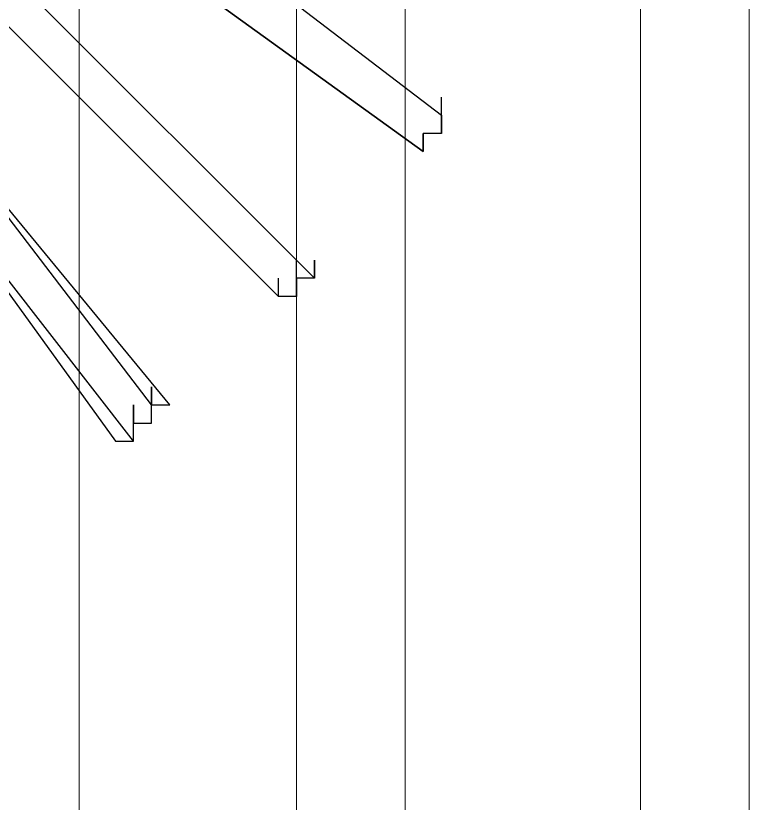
# Model space of a CAD drawing. Header units: inches. Extents: x 3324238 to 135265466, y -1036581 to 20094598.
# Drawn here: x 3353515.565 to 3353518.829, y -519261.421 to -519257.916 of the extents above; entities that cross this region are included whole.
import ezdxf

# ---------------------------------------------------------------- set-up
doc = ezdxf.new("R2010")
doc.units = ezdxf.units.IN
doc.header["$MEASUREMENT"] = 0
doc.layers.add('PDF_Geometry', color=7, linetype='Continuous')

msp = doc.modelspace()

# ---------------------------------------------------------------- linework, layer by layer
at = {"layer": 'PDF_Geometry', "color": 32, "lineweight": 13, "true_color": 0xdd6e00}
for points in [[(3353517.2977, -519332.0817), (3353517.2977, -519254.4915, 1.002038), (3353505.3731, -519254.4915), (3353505.3731, -519332.0817)], [(3353516.8143, -519332.0817), (3353516.8143, -519254.4915, 1.000988), (3353505.8566, -519254.4915), (3353505.8566, -519332.0817)]]:
    msp.add_lwpolyline(points, format="xyb", dxfattribs=at)
for points in [[(3353515.8474, -519332.0817), (3353515.8474, -519254.4915)], [(3353518.3451, -519332.0817), (3353518.3451, -519254.4915)], [(3353518.8286, -519332.0817), (3353518.8286, -519254.4915)]]:
    msp.add_lwpolyline(points, dxfattribs=at)
at = {"layer": 'PDF_Geometry', "lineweight": 25}
for points in [[(3353516.2503, -519257.0698), (3353516.1697, -519257.0698), (3353516.1697, -519257.1503), (3353516.1697, -519257.0698), (3353516.1697, -519257.1503), (3353516.1697, -519257.0698), (3353516.1697, -519256.9892), (3353516.1697, -519257.0698), (3353516.1697, -519257.1503), (3353516.1697, -519257.2309), (3353516.1697, -519257.1503), (3353516.0891, -519257.1503), (3353516.1697, -519257.1503), (3353516.0891, -519257.1503), (3353516.0891, -519257.2309), (3353516.0891, -519257.1503), (3353516.0891, -519257.0698), (3353516.0891, -519257.1503), (3353516.0891, -519257.0698), (3353516.0891, -519257.1503), (3353516.0891, -519257.2309), (3353516.0891, -519257.3115), (3353517.4588, -519258.3589), (3353517.4588, -519258.2783)], [(3353516.0891, -519257.3115), (3353517.4588, -519258.3589), (3353517.4588, -519258.2783)], [(3353515.928, -519257.4726), (3353517.3783, -519258.5201), (3353515.928, -519257.4726)], [(3353516.8948, -519259.0841), (3353515.6057, -519257.7949), (3353515.6057, -519257.7143), (3353515.6057, -519257.7949), (3353515.6057, -519257.7143)], [(3353516.8948, -519259.084), (3353515.6057, -519257.7949)], [(3353515.4446, -519258.0366), (3353515.4446, -519257.9561), (3353515.5251, -519257.9561), (3353516.7337, -519259.1646), (3353515.5251, -519257.9561), (3353515.4446, -519257.9561), (3353515.4446, -519257.8755)], [(3353514.9611, -519258.3589), (3353516.0086, -519259.8092), (3353516.0891, -519259.8092), (3353516.0891, -519259.7286), (3353516.1697, -519259.7286), (3353516.1697, -519259.6481), (3353515.1223, -519258.2783)], [(3353516.1697, -519259.6481), (3353516.2503, -519259.6481), (3353515.1223, -519258.2783)], [(3353517.4588, -519258.3589), (3353517.4588, -519258.4395), (3353517.4588, -519258.3589), (3353517.4588, -519258.2783)], [(3353516.0891, -519259.8092), (3353514.9611, -519258.3589)], [(3353517.4588, -519258.3589), (3353517.4588, -519258.4395), (3353517.3783, -519258.4395), (3353517.3783, -519258.5201), (3353517.3783, -519258.4395)], [(3353516.8143, -519259.084), (3353516.8143, -519259.0035)], [(3353516.8948, -519259.0035), (3353516.8948, -519259.0841), (3353516.8143, -519259.0841), (3353516.8143, -519259.1646)], [(3353516.8948, -519259.0841), (3353516.8948, -519259.0035)], [(3353516.8948, -519259.0841), (3353516.8948, -519259.0035)], [(3353516.7337, -519259.1646), (3353516.7337, -519259.0841)], [(3353516.7337, -519259.1646), (3353516.7337, -519259.0841)], [(3353516.8143, -519259.0841), (3353516.8143, -519259.1646), (3353516.7337, -519259.1646), (3353516.7337, -519259.0841)], [(3353516.8143, -519259.1646), (3353516.8143, -519259.0841)], [(3353516.1697, -519259.7286), (3353516.1697, -519259.6481), (3353516.1697, -519259.5675), (3353516.1697, -519259.6481)], [(3353516.1697, -519259.6481), (3353516.1697, -519259.5675)], [(3353516.0891, -519259.8092), (3353516.0891, -519259.7286), (3353516.0891, -519259.6481), (3353516.0891, -519259.7286)]]:
    msp.add_lwpolyline(points, dxfattribs=at)
for points in [[(3353517.3783, -519258.4395), (3353517.3783, -519258.5201)], [(3353517.3783, -519258.4395), (3353517.3783, -519258.5201)], [(3353516.8948, -519259.0035), (3353516.8948, -519259.0841)]]:
    msp.add_lwpolyline(points, close=True, dxfattribs=at)

doc.saveas('drawing.dxf')
